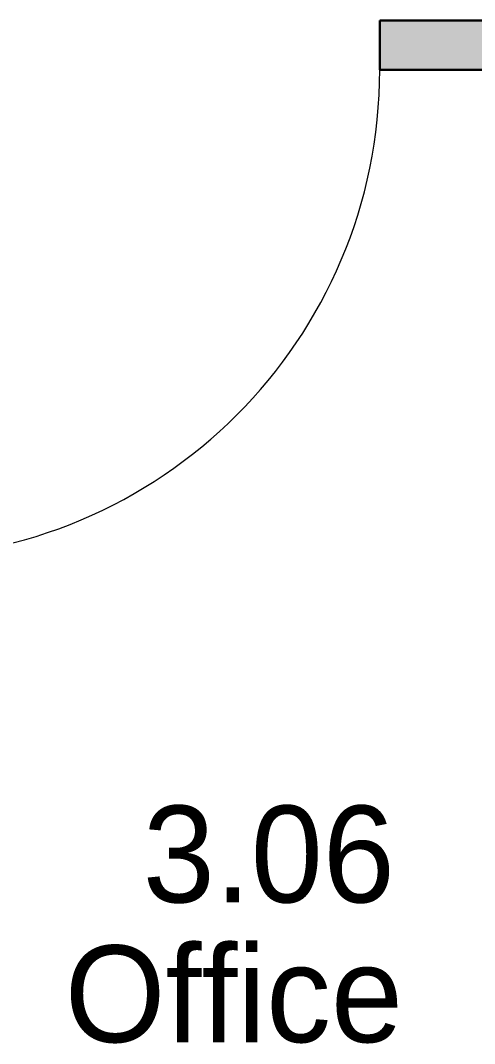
# Model space of a CAD drawing. Header units: millimetres. Extents: x 155927 to 317870, y -36033 to 97293.
# Drawn here: x 211077 to 212015, y 11492 to 13608 of the extents above; entities that cross this region are included whole.
import ezdxf

# ---------------------------------------------------------------- set-up
doc = ezdxf.new("R2010")
doc.units = ezdxf.units.MM
doc.header["$MEASUREMENT"] = 0
for name, color, linetype, lineweight in [('A-AREA-IDEN', 7, 'CONTINUOUS', 9), ('A-DOOR', 4, 'CONTINUOUS', 9), ('A-WALL-PATT', 7, 'CONTINUOUS', 9), ('I-WALL', 7, 'CONTINUOUS', 9)]:
    doc.layers.add(name, color=color, linetype=linetype, lineweight=lineweight)
doc.styles.add('Century Gothic', font='GOTHIC.TTF', dxfattribs={"height": 200})

msp = doc.modelspace()

# ---------------------------------------------------------------- hatches: boundary and pattern name
at = {"layer": 'A-WALL-PATT'}
h = msp.add_hatch(color=256, dxfattribs=at)
h.paths.add_polyline_path([(209119.3, 13505.6), (210809.3, 13505.6), (210809.3, 13607.6), (209119.3, 13607.6)], flags=0)
h.paths.add_polyline_path([(205409.3, 13505.6), (205409.3, 13607.6), (205291.8, 13607.6), (205291.8, 13505.6)], flags=0)
h.paths.add_polyline_path([(213289.8, 13505.6), (213289.8, 13607.6), (211819.3, 13607.6), (211819.3, 13505.6), (213010.3, 13505.6)], flags=0)
h.paths.add_polyline_path([(206419.3, 13505.6), (208109.3, 13505.6), (208109.3, 13607.6), (206419.3, 13607.6)], flags=0)

# ---------------------------------------------------------------- linework, layer by layer
at = {"layer": 'A-DOOR'}
msp.add_arc((210809.3, 13505.6), 1010, 270, 0, dxfattribs=at)
at = {"layer": 'I-WALL', "lineweight": 30}
for p, q in [((213289.8, 13607.6), (211819.3, 13607.6)), ((211819.3, 13607.6), (211819.3, 13505.6)), ((211819.3, 13505.6), (213289.8, 13505.6))]:
    msp.add_line(p, q, dxfattribs=at)

# ---------------------------------------------------------------- texts
at = {"layer": 'A-AREA-IDEN', "style": 'Century Gothic'}
for s, p in [('3.06', (211329.9, 11784.2)), ('Office', (211168.7, 11495.2))]:
    msp.add_text(s, height=200, dxfattribs=at).set_placement(p)

doc.saveas('drawing.dxf')
